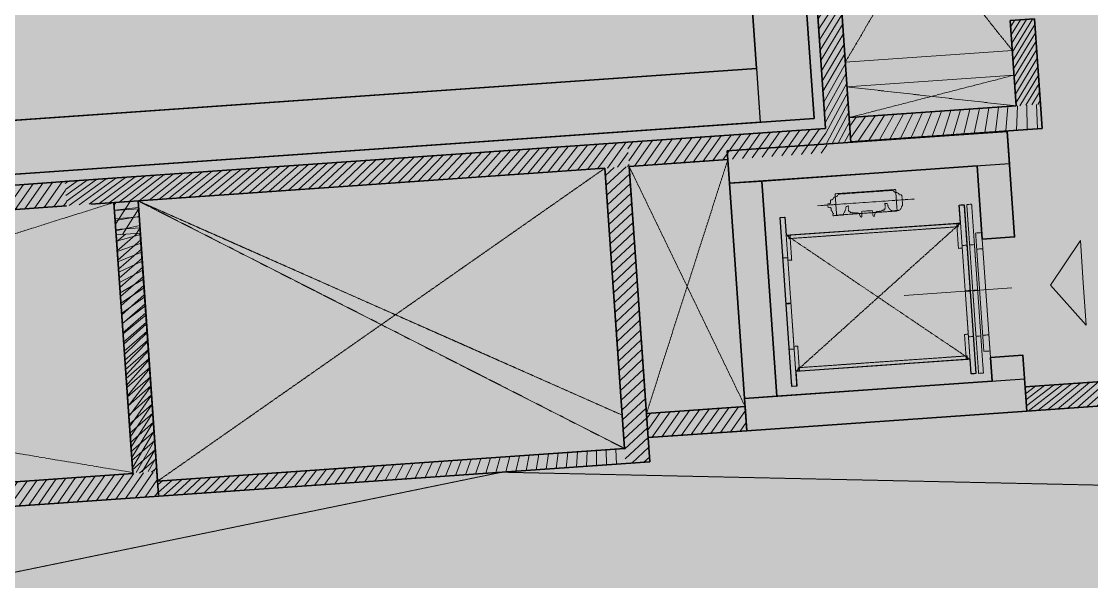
# Model space of a CAD drawing. Header units: millimetres. Extents: x 833941507 to 1669051331, y 817666127 to 1636299673.
# Drawn here: x 834528722 to 834538638, y 817967777 to 817972971 of the extents above; entities that cross this region are included whole.
import ezdxf

# ---------------------------------------------------------------- set-up
doc = ezdxf.new("R2010")
doc.units = ezdxf.units.MM
doc.header["$LTSCALE"] = 3
for name, pattern in [('3A35X-MADL-P-LT-B01-0$0$ACAD_ISO02W033', [5, 4, -1]), ('ACAD_ISO04W033', [10, 8, -1, 0, -1]), ('B0606', [0.7813, 0.39065, -0.39065]), ('B0701', [2.34375, 1.5625, -0.78125])]:
    doc.linetypes.add(name, pattern=pattern)
for name, color, linetype, lineweight in [('Hatch (LTC&CB)', 252, 'Continuous', 35), ('UAJ-05SYMB-a', 1, 'Continuous', 9), ('UAJ-22INWA', 6, 'Continuous', 35), ('UAJ-22INWA-a', 1, 'Continuous', 13), ('UAJ-22INWA-h', 251, 'Continuous', 9), ('UAJ-23FLOR-a', 1, 'Continuous', 13), ('UAJ-23FLOR-h', 251, 'Continuous', 9), ('UAJ-24STAI', 8, 'Continuous', 35), ('UAJ-24STAI-a', 9, '3A35X-MADL-P-LT-B01-0$0$ACAD_ISO02W033', 13), ('UAJ-24STAI-h', 251, 'Continuous', 9), ('UAJ-24STAI-x', 9, 'ACAD_ISO04W033', 5), ('UAJ-24STAI-z', 8, 'B0606', 9), ('UAJ-25CEIL-y', 8, 'B0701', 9)]:
    doc.layers.add(name, color=color, linetype=linetype, lineweight=lineweight)
doc.layers.add('UAJ-22INWA-$', color=32, linetype='Continuous', plot=False)
doc.layers.add('UAJ-24STAI-$', color=32, linetype='Continuous', plot=False)

# ---------------------------------------------------------------- blocks, each defined once
blk = doc.blocks.new('*U401')
at = {"layer": 'UAJ-05SYMB-a'}
h = blk.add_hatch(color=256, dxfattribs=at)
h.dxf.hatch_style = 1
edge = h.paths.add_edge_path()
edge.add_line((-305.5975860357285, 2.102823338381871e-07), (-305.5975861725365, 393.9645112471552))
edge.add_line((-305.5975861725365, 393.9645112471552), (0, 0))
edge.add_line((0, 0), (-305.5975863757576, -393.9645107073812))
edge.add_line((-305.5975863757576, -393.9645107073812), (-305.5975860357285, 6.871194955238025e-07))
blk.add_lwpolyline([(-305.5975860357285, 2.102823338381871e-07), (-305.5975861725365, 393.9645112471552), (0, 0), (-305.5975863757576, -393.9645107073812)], close=True, dxfattribs=at)
blk = doc.blocks.new('24_UNS-Elevator-plan4')
at = {"layer": 'UAJ-24STAI-h'}
for points in [[(-632.5000122785568, 214.9901844263077), (-600.0000121593475, 214.9901841878891), (-600.0000042915344, 1786.12374150753), (-632.5000041723251, 1786.123741745949)], [(-400.0000039339066, 1775.12374162674), (-632.5000040531158, 1775.123741745949), (-632.5000040531158, 1810.12374150753), (-400.0000039339066, 1810.123741269112)], [(-424.5000042915344, 1855.12374150753), (-2.500004053115845, 1855.123741388321), (-2.500003933906555, 1810.123741388321), (-424.5000039339066, 1810.12374162674)], [(2.499995946884155, 1855.12374150753), (424.4999957084656, 1855.12374150753), (424.4999959468842, 1810.12374162674), (2.499995946884155, 1810.123741745949)], [(632.4999957084656, 1775.12374162674), (399.9999960660934, 1775.12374162674), (399.9999957084656, 1810.123741388321), (632.4999960660934, 1810.123741388321)], [(599.9999959468842, 1786.12374162674), (632.4999960660934, 1786.12374162674), (632.4999877214432, 214.9901841878891), (599.9999879598618, 214.9901843070984)], [(-400.0000123977661, 225.9901841878891), (-632.5000121593475, 225.9901841878891), (-632.5000122785568, 190.9901843070984), (-400.0000120401382, 190.9901843070984)], [(632.4999878406525, 225.9901841878891), (399.9999879598618, 225.9901843070984), (399.9999877214432, 190.9901843070984), (632.4999879598618, 190.9901840686798)], [(-424.5000121593475, 145.9901841878891), (-2.500012278556824, 145.9901843070984), (-2.500012040138245, 190.9901843070984), (-424.5000121593475, 190.9901843070984)], [(-424.5000122785568, 75.9901841878891), (-2.500012397766113, 75.9901841878891), (-2.500012159347534, 120.9901843070984), (-424.5000125169754, 120.9901841878891)], [(2.499987959861755, 145.9901843070984), (424.4999876022339, 145.9901843070984), (424.4999878406525, 190.9901843070984), (2.499987602233887, 190.9901841878891)], [(2.499987721443176, 75.9901841878891), (424.4999876022339, 75.99018430709839), (424.4999879598618, 120.9901840686798), (2.499987602233887, 120.9901844263077)], [(-569.4500907659531, 0.9901823997497559), (-419.4500904083252, 0.990182638168335), (-419.4500904083252, 57.99018251895905), (-569.4500904083252, 57.99018251895905)], [(380.5499097108841, 0.9901881217956543), (530.5499098300934, 0.9901883602142334), (530.5499099493027, 57.99018800258636), (380.5499097108841, 57.99018812179565)]]:
    blk.add_hatch(color=256, dxfattribs=at).paths.add_polyline_path(points)
at = {"layer": 'UAJ-05SYMB-a'}
blk.add_line((3.576278686523438e-07, 757.5000001192093), (0, -242.5), dxfattribs=at)
at = {"layer": 'UAJ-24STAI-$'}
blk.add_lwpolyline([(-769.1128315925598, 145.9901841878891), (-769.1128318309784, 190.9901841878891), (-632.5000122785568, 190.9901843070984), (-632.5000040531158, 1810.12374150753), (-769.1128236055374, 1810.123741745949), (-769.1128236055374, 1855.12374150753), (799.9999960660934, 1855.123741388321), (799.9999957084656, 1810.12374162674), (632.4999960660934, 1810.123741388321), (632.4999879598618, 190.9901840686798), (799.999988079071, 190.9901840686798), (799.9999878406525, 145.9901841878891)], close=True, dxfattribs=at)
at = {"layer": 'UAJ-24STAI-a'}
for points in [[(-769.1128236055374, 1855.12374150753), (799.9999960660934, 1855.123741388321), (799.9999957084656, 1810.12374162674), (-769.1128236055374, 1810.123741745949)], [(-632.5000122785568, 214.9901844263077), (-600.0000121593475, 214.9901841878891), (-600.0000042915344, 1786.12374150753), (-632.5000041723251, 1786.123741745949)], [(-400.0000039339066, 1775.12374162674), (-632.5000040531158, 1775.123741745949), (-632.5000040531158, 1810.12374150753), (-400.0000039339066, 1810.123741269112)], [(-424.5000042915344, 1855.12374150753), (-2.500004053115845, 1855.123741388321), (-2.500003933906555, 1810.123741388321), (-424.5000039339066, 1810.12374162674)], [(2.499995946884155, 1855.12374150753), (424.4999957084656, 1855.12374150753), (424.4999959468842, 1810.12374162674), (2.499995946884155, 1810.123741745949)], [(632.4999957084656, 1775.12374162674), (399.9999960660934, 1775.12374162674), (399.9999957084656, 1810.123741388321), (632.4999960660934, 1810.123741388321)], [(599.9999959468842, 1786.12374162674), (632.4999960660934, 1786.12374162674), (632.4999877214432, 214.9901841878891), (599.9999879598618, 214.9901843070984)], [(785.4999998807907, 769.0000001192093), (984.5000001192093, 769.0000003576279), (984.5000003576279, 1331.000000119209), (785.5, 1331.000000119209)], [(-400.0000123977661, 225.9901841878891), (-632.5000121593475, 225.9901841878891), (-632.5000122785568, 190.9901843070984), (-400.0000120401382, 190.9901843070984)], [(632.4999878406525, 225.9901841878891), (399.9999879598618, 225.9901843070984), (399.9999877214432, 190.9901843070984), (632.4999879598618, 190.9901840686798)], [(-769.1128315925598, 145.9901841878891), (799.9999878406525, 145.9901841878891), (799.999988079071, 190.9901840686798), (-769.1128318309784, 190.9901841878891)], [(-769.1128318309784, 75.99018442630768), (799.9999876022339, 75.9901841878891), (799.9999879598618, 120.9901843070984), (-769.1128315925598, 120.9901843070984)], [(-424.5000121593475, 145.9901841878891), (-2.500012278556824, 145.9901843070984), (-2.500012040138245, 190.9901843070984), (-424.5000121593475, 190.9901843070984)], [(-424.5000122785568, 75.9901841878891), (-2.500012397766113, 75.9901841878891), (-2.500012159347534, 120.9901843070984), (-424.5000125169754, 120.9901841878891)], [(2.499987959861755, 145.9901843070984), (424.4999876022339, 145.9901843070984), (424.4999878406525, 190.9901843070984), (2.499987602233887, 190.9901841878891)], [(2.499987721443176, 75.9901841878891), (424.4999876022339, 75.99018430709839), (424.4999879598618, 120.9901840686798), (2.499987602233887, 120.9901844263077)], [(-569.4500907659531, 0.9901823997497559), (-419.4500904083252, 0.990182638168335), (-419.4500904083252, 57.99018251895905), (-569.4500904083252, 57.99018251895905)], [(380.5499097108841, 0.9901881217956543), (530.5499098300934, 0.9901883602142334), (530.5499099493027, 57.99018800258636), (380.5499097108841, 57.99018812179565)]]:
    blk.add_lwpolyline(points, close=True, dxfattribs=at)
at = {"layer": 'UAJ-24STAI-a', "elevation": 6.593419829670211e-06}
blk.add_lwpolyline([(-419.4500904083252, 57.99018251895905), (380.5499097108841, 57.99018812179565)], dxfattribs=at)
at = {"layer": 'UAJ-24STAI-x'}
for p, q in [((-632.5000122785568, 190.9901843070984, 6.593419992492761e-06), (632.4999959468842, 1807.62374150753)), ((632.4999879598618, 190.9901840686798, 6.593419992492761e-06), (-632.5000039339066, 1807.62374150753)), ((884.9999998807907, 1500.000000119209), (885.0000003576279, 600.0000003576279))]:
    blk.add_line(p, q, dxfattribs=at)
at = {"layer": 'UAJ-24STAI-z', "flags": 128}
blk.add_lwpolyline([(893.5200004577637, 1404.90190243721, -0.4142135623730951), (896.5199999809265, 1401.901902675629), (896.5200003385544, 1378.40166580677), (923.2571189403534, 1378.406195878983, -0.3749482301613199), (931.6300899982452, 1368.810408592224), (931.6300896406174, 1357.812220096588, -0.1542433398010356), (955.5299654006958, 1337.11624789238), (957.3962599039078, 1336.602724671364), (957.3962595462799, 1314.862724542618, -0.3375838299631195), (979.0699996948242, 1286.419805169106), (979.0699999332428, 806.7801947593689, -0.3375838299638596), (957.3962597846985, 778.3372758626938), (957.3962594270706, 756.5972754955292), (955.5299650430679, 756.083752155304, -0.1542433397985223), (931.630089879036, 735.3877803087234), (931.6300899982452, 724.3895937204361, -0.3749482391837352), (923.2571188211441, 714.7938064336777), (835.5782984495163, 714.8086587190628, -0.3720403335817687), (827.3097232580185, 724.3961789608002, -0.1195561982533117), (806.6804563999176, 730.816419839859, -0.09549265487869965), (792.5888781547546, 746.2093020677567, -0.104117110580273), (790.0566334724426, 757.3565107584), (790.0566334724426, 809.6182579994202, -0.1041171105815051), (792.5888781547546, 820.7654662132263, -0.1275217225976182), (812.5277339220047, 839.9545501470566, -0.09632830015005754), (857.7719030380249, 853.5891010761261), (864.7428206205368, 876.6400001049042), (811.5000003576279, 876.6400001049042), (811.5000003576279, 889.0396862030029), (804.5000002384186, 889.0396863222122, -0.4142135623944502), (801.5000003576279, 892.0396863222122), (801.5000002384186, 906.7418832778931, -0.3599880325571149), (794.9999998807907, 914.6000002622604), (795.0000003576279, 923.5999999046326), (792.4532241821289, 957.8602386713028, 0.276227468585362), (782.4097002744675, 972.1324193477631), (754.4649358987808, 982.5075161457062), (751.5, 982.6000000238419), (751.5, 994.6000001430511), (805.0000003576279, 996.1362646818161), (805, 1097.063735365868), (751.5000003576279, 1098.60000038147), (751.5000001192093, 1110.600000143051), (754.4649357795715, 1110.692484021187), (782.409700512886, 1121.067581057549, 0.2762274686707552), (792.4532240629196, 1135.339761972427), (795.0000002384186, 1169.60000026226), (795.0000004768372, 1178.60000038147, -0.3599880325571657), (801.5, 1186.458116769791), (801.5, 1201.160313725471, -0.414213562361685), (804.5, 1204.160313725471), (811.5000003576279, 1204.160313844681), (811.5, 1216.55999994278), (864.7428203821182, 1216.55999994278), (857.7719032764435, 1239.610899329185, -0.0963283001732323), (812.5277336835861, 1253.245450019836, -0.0872603553446247), (797.7574945688248, 1265.352755188942), (783.0699998140335, 1265.352755308151), (783.0699998140335, 1364.852755188942), (800.5700000524521, 1364.852755308151), (800.5699998140335, 1357.106072664261, -0.03666062882274079), (806.6804563999176, 1362.383580565453), (806.7023377418518, 1362.396688342094, -0.1192564046935748), (827.2834248542786, 1368.815281867981), (827.3097231388092, 1368.81699180603, -0.3716533619916533), (835.5782985687256, 1378.391341567039), (860.7800003290176, 1378.395611166954), (860.7799999713898, 1401.901902556419, -0.4142135623617295), (863.7800003290176, 1404.901902556419)], format="xyb", close=True, dxfattribs=at)
blk = doc.blocks.new('*U460')
at = {"layer": 'UAJ-22INWA-h'}
h = blk.add_hatch(dxfattribs=at)
h.set_pattern_fill('ANSI31', color=256, scale=20)
h.set_pattern_definition([(45, (24.99999581148847, 20135.78244284679), (-44.90128060534576, 44.90128060534577), [])])
h.paths.add_polyline_path([(-1.198995136064696e-06, 9557.898691984346), (-9.629589214910084e-07, 11577.88375183383), (224.9999971296924, 11577.88375161031), (224.9999973704934, 9557.898692118457)])
at = {"layer": 'UAJ-22INWA'}
for p, q in [((-1.049983524133324e-06, 9557.898692222765), (-1.111970533379747e-06, 11577.88375088016)), ((224.9999972041983, 11577.8837516021), (224.9999973555922, 9557.89869209744))]:
    blk.add_line(p, q, dxfattribs=at)
blk = doc.blocks.new('*U461')
at = {"layer": 'UAJ-22INWA-h'}
h = blk.add_hatch(dxfattribs=at)
h.set_pattern_fill('ANSI31', color=256, scale=20)
h.set_pattern_definition([(45, (24.99999823414706, -186.9518377905804), (-44.90128060534576, 44.90128060534577), [])])
h.paths.add_polyline_path([(-2.147629629689618e-09, -481.986458454615), (2.628521542646922e-07, 1295.034621635416), (224.9999983555035, 1295.034621411899), (224.9999985673409, -481.9864583205045)])
at = {"layer": 'UAJ-22INWA'}
for p, q in [((1.468639823074489e-07, -481.9864583129568), (1.138405423333212e-07, 1295.034621396998)), ((224.9999984501259, 1070.034623185454), (224.9999985524397, -481.9864582626348))]:
    blk.add_line(p, q, dxfattribs=at)
blk.add_lwpolyline([(3.719921551237348e-06, 1295.034621373461), (225.0000022894101, 1295.034621412203)], dxfattribs=at)
blk = doc.blocks.new('*U465')
at = {"layer": 'UAJ-22INWA-h'}
h = blk.add_hatch(dxfattribs=at)
h.set_pattern_fill('ANSI31', color=256, scale=20)
h.set_pattern_definition([(45, (24.99999544890935, 23177.31436003319), (-44.90128060534576, 44.90128060534577), [])])
h.paths.add_polyline_path([(-1.453441484500217e-06, 11692.34843871807), (-1.071091702442573e-06, 12484.96592228649), (224.9999970215597, 12484.96592206298), (224.999997116047, 11692.34843885218)])
at = {"layer": 'UAJ-22INWA'}
for p, q in [((-1.304429872568846e-06, 11692.34843895649), (-1.220103314366662e-06, 12484.9659219259)), ((224.9999970960654, 12484.96592208797), (224.9999971011459, 11692.34843891005))]:
    blk.add_line(p, q, dxfattribs=at)
blk.add_lwpolyline([(2.385977694530084e-06, 12484.96592202454), (225.0000009554662, 12484.96592206328)], dxfattribs=at)
blk = doc.blocks.new('*U517')
at = {"layer": 'UAJ-22INWA-h'}
h = blk.add_hatch(dxfattribs=at)
h.set_pattern_fill('ANSI31', color=256, scale=20)
h.set_pattern_definition([(45, (24.99999962794371, 3121.034056149322), (-44.90128060534576, 44.90128060534577), [])])
h.paths.add_polyline_path([(-1.416221664385375e-07, 688.0106329629959), (7.98399923951365e-09, 3433.023424157709), (224.9999998887747, 3433.023423934191), (225.0000002160057, 688.0106330971064)])
at = {"layer": 'UAJ-22INWA'}
for p, q in [((-9.552047737315694e-10, 828.0106332014137), (-1.410276126918575e-07, 3433.02342391929)), ((224.9999999632805, 3433.02342395918), (225.0000002011045, 688.0106331549765))]:
    blk.add_line(p, q, dxfattribs=at)
blk = doc.blocks.new('*U518')
at = {"layer": 'UAJ-22INWA-h'}
h = blk.add_hatch(dxfattribs=at)
h.set_pattern_fill('ANSI31', color=256, scale=20)
h.set_pattern_definition([(45, (-60.00000741718569, 62219.87067147558), (-44.90128060534576, 44.90128060534577), [])])
h.paths.add_polyline_path([(-3.569334893427367e-06, 29441.75282238828), (-3.609432667417423e-06, 33778.11785010935), (139.999996271358, 33778.11784983517), (139.999996788293, 29441.75282247173)])
at = {"layer": 'UAJ-22INWA'}
for p, q in [((-3.420323281495996e-06, 29441.7528226267), (-3.771855295852816e-06, 34003.11737059212)), ((139.9999963458638, 33778.11784982696), (139.9999967733918, 29441.7528225296))]:
    blk.add_line(p, q, dxfattribs=at)
blk = doc.blocks.new('*U519')
at = {"layer": 'UAJ-22INWA-h'}
h = blk.add_hatch(dxfattribs=at)
h.set_pattern_fill('ANSI31', color=256, scale=20)
h.set_pattern_definition([(45, (24.99999217516702, 65639.4644587232), (-44.90128060534576, 44.90128060534577), [])])
h.paths.add_polyline_path([(-3.976982185349698e-06, 32861.34655889511), (-3.609432667417423e-06, 33778.11790079948), (224.999996271358, 33778.11790057596), (224.9999963806457, 32861.34655902922)])
at = {"layer": 'UAJ-22INWA'}
for p, q in [((-3.827970573418326e-06, 32861.34655913353), (-3.758444279348793e-06, 33778.11790056106)), ((224.9999963458638, 33778.11790056775), (224.9999963657445, 32861.34655908708))]:
    blk.add_line(p, q, dxfattribs=at)
blk.add_lwpolyline([(-1.523632704447664e-07, 33778.11790053752), (225.0000002052646, 33778.11790057627)], dxfattribs=at)
blk = doc.blocks.new('*U509')
at = {"layer": 'UAJ-22INWA-h'}
h = blk.add_hatch(dxfattribs=at)
h.set_pattern_fill('ANSI31', color=256, scale=20)
h.set_pattern_definition([(45, (25.00000015364074, -16288.83225539634), (-44.90128060534576, 44.90128060534577), [])])
h.paths.add_polyline_path([(1.489991547032332e-06, -12998.95695838986), (6.90206661602133e-07, -2289.875296035092), (224.999998782858, -2289.87529625861), (225.0000000594801, -12998.95695825575)])
at = {"layer": 'UAJ-22INWA'}
for p, q in [((1.639003158963703e-06, -12998.95695815144), (5.411950496707618e-07, -2289.875296273511)), ((224.9999988774804, -2514.875296276003), (225.0000000445789, -12998.95695819788))]:
    blk.add_line(p, q, dxfattribs=at)
blk = doc.blocks.new('*U510')
at = {"layer": 'UAJ-22INWA-h'}
h = blk.add_hatch(dxfattribs=at)
h.set_pattern_fill('ANSI31', color=256, scale=20)
h.set_pattern_definition([(45, (25.00000019262686, -16615.87149372854), (-44.90128060534576, 44.90128060534577), [])])
h.paths.add_polyline_path([(1.020783912508705e-06, -9062.958439348984), (1.198400411794864e-06, -6552.913053408174), (224.9999992910518, -6552.913053631692), (224.9999995902724, -9062.958439214875)])
at = {"layer": 'UAJ-22INWA'}
for p, q in [((1.169795526353513e-06, -9062.958471212714), (1.049387762674645e-06, -6552.895652505256)), ((224.9999993655576, -6552.913053649086), (224.9999995954878, -9287.958439157004))]:
    blk.add_line(p, q, dxfattribs=at)
blk = doc.blocks.new('*U574')
at = {"layer": 'UAJ-22INWA-h'}
h = blk.add_hatch(dxfattribs=at)
h.set_pattern_fill('ANSI31', color=256, scale=20)
h.set_pattern_definition([(45, (24.99999460618542, 30246.59937133516), (-44.90128060534576, 44.90128060534577), [])])
h.paths.add_polyline_path([(-1.812388887856287e-06, 14703.41955294988), (-1.554868219955097e-06, 16543.17981935666), (224.9999965377831, 16543.17981913314), (224.9999967570996, 14703.41955308399)])
at = {"layer": 'UAJ-22INWA'}
for p, q in [((224.999996612289, 16543.17981912494), (224.999996749798, 14618.42080634208)), ((-1.663377275913643e-06, 14703.41955299918), (-1.648864094910777e-06, 15620.16891625783))]:
    blk.add_line(p, q, dxfattribs=at)
blk = doc.blocks.new('*U578')
at = {"layer": 'UAJ-22INWA-h'}
h = blk.add_hatch(dxfattribs=at)
h.set_pattern_fill('ANSI31', color=256, scale=20)
h.set_pattern_definition([(45, (24.99999420263345, 33631.83914245655), (-44.90128060534576, 44.90128060534577), [])])
h.paths.add_polyline_path([(-1.812388887856287e-06, 14703.41955294988), (-1.958420199343891e-06, 19928.41959047805), (224.9999961342312, 19928.41959025453), (224.9999967570996, 14703.41955308399)])
at = {"layer": 'UAJ-22INWA'}
for p, q in [((224.999996208737, 19928.41959024633), (224.999996742197, 14703.43596378625)), ((-1.676787853322132e-06, 14928.41170691977), (-2.094020766314635e-06, 19703.41959209583))]:
    blk.add_line(p, q, dxfattribs=at)
blk = doc.blocks.new('*U579')
at = {"layer": 'UAJ-22INWA-h'}
h = blk.add_hatch(dxfattribs=at)
h.set_pattern_fill('ANSI31', color=256, scale=20)
h.set_pattern_definition([(45, (24.99999363812222, 38367.3031196264), (-44.90128060534576, 44.90128060534577), [])])
h.paths.add_polyline_path([(-1.802256235805544e-06, 14618.42080545288), (-2.533064076715164e-06, 24748.8823151449), (224.9999955595873, 24748.88231492139), (224.9999967672323, 14618.42080558699)])
at = {"layer": 'UAJ-22INWA'}
for p, q in [((-1.644899546021016e-06, 14478.41363197869), (-2.682075688646534e-06, 24748.88231490648)), ((224.9999956340931, 24748.88231491318), (224.9999967522596, 14619.22074783872))]:
    blk.add_line(p, q, dxfattribs=at)
blk = doc.blocks.new('*U580')
at = {"layer": 'UAJ-22INWA-h'}
h = blk.add_hatch(dxfattribs=at)
h.set_pattern_fill('ANSI31', color=256, scale=20)
h.set_pattern_definition([(45, (24.99999709090227, 9403.279941503493), (-44.90128060534576, 44.90128060534577), [])])
h.paths.add_polyline_path([(-4.948513776525942e-07, 3651.112056006687), (-3.876888854392746e-07, 6752.167886468189), (224.9999977049625, 6752.167886244672), (224.9999980746371, 3651.112056140797)])
at = {"layer": 'UAJ-22INWA'}
for p, q in [((-3.54484950045397e-07, 3796.154181046166), (-5.36700498630222e-07, 6752.167907361952)), ((224.9999977885034, 6651.112101893487), (224.999998059736, 3651.112056198668))]:
    blk.add_line(p, q, dxfattribs=at)
blk = doc.blocks.new('*U541')
at = {"layer": 'UAJ-22INWA-h'}
h = blk.add_hatch(dxfattribs=at)
h.set_pattern_fill('CAS_ISOLATIE', color=256, scale=150, angle=-6.587132300810557e-09)
h.set_pattern_definition([(59.99999999341286, (0, 0), (-129.9038105590433, 75.00000001493468), []), (119.9999999934128, (0, 0), (-129.9038105762883, -74.9999999850653), [])])
h.paths.add_polyline_path([(0, 0), (300.0113591701545, -3.449144969636109e-08), (300.011359245506, 224.6552624021213), (7.535144417312855e-08, 224.6552624366128)])
at = {"layer": 'UAJ-22INWA-a'}
blk.add_lwpolyline([(0, 0), (300.0113591701545, -3.449144969636109e-08), (300.011359245506, 224.6552624021213), (7.535144417312855e-08, 224.6552624366128)], close=True, dxfattribs=at)
blk = doc.blocks.new('*U705')
at = {"layer": 'UAJ-22INWA-h'}
h = blk.add_hatch(dxfattribs=at)
h.set_pattern_fill('ANSI31', color=256, scale=20)
h.set_pattern_definition([(45, (25.0000002295682, -16925.75799831872), (-44.90128060534576, 44.90128060534577), [])])
h.paths.add_polyline_path([(1.021972138914862e-06, -9072.926041737066), (1.23415352959455e-06, -6852.831955610263), (224.9999993268049, -6852.831955833782), (224.9999995914607, -9072.926041602957)])
at = {"layer": 'UAJ-22INWA'}
for p, q in [((1.17098375275967e-06, -9072.926073600796), (1.085140880474332e-06, -6852.814554707345)), ((224.9999994013107, -6852.831955851175), (224.9999995841591, -9157.925964807617))]:
    blk.add_line(p, q, dxfattribs=at)
blk = doc.blocks.new('GBP-LTC-LB01')
at = {"layer": 'UAJ-23FLOR-h'}
h = blk.add_hatch(dxfattribs=at)
h.set_pattern_fill('EARTH,_O', color=256, scale=180, angle=45.00000010501341)
h.set_pattern_definition([(48.99890852053534, (834576001.761157, 818046085.3420337), (-112.7268618952272, 1612.510668059984), [1143, -1143]), (48.99890852053534, (834575678.2791204, 818046366.5514973), (-112.7268618952272, 1612.510668059984), [1143, -1143]), (48.99890852053534, (834575354.7970834, 818046647.760961), (-112.7268618952272, 1612.510668059984), [1143, -1143]), (138.9989085205353, (834575340.7062259, 818046849.3247945), (-1612.510668059984, -112.7268618952272), [1143, -1143]), (138.9989085205353, (834575621.9156895, 818047172.8068315), (-1612.510668059984, -112.7268618952272), [1143, -1143]), (138.9989085205353, (834575903.1251531, 818047496.2888683), (-1612.510668059984, -112.7268618952272), [1143, -1143])])
h.paths.add_polyline_path([(834572173.0526648, 818200349.1682475), (834310583.7401848, 818182062.0839702), (834331502.2393942, 817882831.6918911), (834364939.6873164, 817885169.2259957), (834473095.7001734, 818011283.5998719), (834480533.7001572, 818020120.3998857), (834485095.050147, 818025709.5498941), (834491375.7001324, 818033618.9999057), (834497063.4001188, 818041012.999916), (834493145.8001142, 818043678.6999089), (834512788.5000582, 818074029.2499447), (834518712.4500408, 818083675.2499557), (834526231.3000174, 818096325.0999695), (834534646.0499907, 818111073.0499848), (834545955.9999523, 818131981.3000056), (834557204.5999117, 818154198.8000262), (834564039.9998856, 818168496.8000388), (834570941.1648417, 818183576.4266495), (834578367.7999997, 818200696.3)])
h.paths.add_polyline_path([(834382131.3063979, 817956469.9755309), (834418268.7298656, 817958996.0684958), (834422062.4129677, 817963855.9029621), (834428403.0430198, 817964299.3786768), (834467239.2037573, 818010695.5815835), (834466445.2064853, 818021738.794587), (834476097.7213831, 818035709.0329579), (834485267.1005058, 818048983.1978921), (834487014.8928652, 818051460.4309663), (834497268.3342452, 818067303.4232484), (834492893.3757939, 818129890.0851053), (834448056.5937514, 818126755.6608665), (834416896.5816393, 818105052.1136897), (834382061.3702741, 818080788.9948437), (834386167.4497714, 818022059.1642565), (834377588.3843737, 818021459.4669156)], flags=16)
edge = h.paths.add_edge_path(flags=16)
edge.add_line((834540292.2872467, 818142076.0699883), (834533466.3205868, 818141614.1342163))
edge.add_line((834533466.3205867, 818141614.1342163), (834523258.01233, 818143862.7104174))
edge.add_line((834523258.01233, 818143862.7104174), (834525896.867722, 818155838.9349334))
edge.add_arc((834558382.4304729, 818267025.4493066), 115835.0239163238, 237.2183980957774, 253.7131265722631, ccw=False)
edge.add_line((834495664.9154892, 818169638.2526121), (834498267.5884769, 818132356.9750829))
edge.add_line((834498267.5884771, 818132356.9750829), (834496346.4194225, 818130135.0090942))
edge.add_line((834496346.4194226, 818130135.0090942), (834492879.879452, 818129892.6713651))
edge.add_line((834492879.8794518, 818129892.6713651), (834494229.5832878, 818110587.6218635))
edge.add_line((834494229.5832882, 818110587.6218635), (834496326.133695, 818110708.3844534))
edge.add_line((834496326.1336946, 818110708.3844534), (834498420.2073777, 818080753.5549031))
edge.add_line((834498420.2073779, 818080753.5549031), (834498046.1188868, 818080727.4032354))
edge.add_line((834498046.118887, 818080727.4032354), (834498254.5151165, 818077746.3837949))
edge.add_line((834498254.5151162, 818077746.3837949), (834503061.0860548, 818078082.4001414))
edge.add_line((834503061.0860548, 818078082.4001414), (834504979.5219883, 818081212.101532))
edge.add_line((834504979.5219884, 818081212.101532), (834509429.0185915, 818088470.9260026))
edge.add_line((834509429.0185914, 818088470.9260026), (834515217.1570119, 818097913.5886871))
edge.add_line((834515217.157012, 818097913.5886871), (834526067.4346461, 818116415.5426326))
edge.add_line((834526067.4346461, 818116415.5426326), (834532489.1994565, 818127888.6839589))
edge.add_line((834532489.1994562, 818127888.6839589), (834534830.89787, 818132146.3035389))
edge.add_line((834534830.8978701, 818132146.3035389), (834540292.2872465, 818142076.0699883))
h = blk.add_hatch(dxfattribs=at)
h.set_pattern_fill('EARTH,_O', color=256, scale=180, angle=45.00000010501341)
h.set_pattern_definition([(45.00000010501341, (-1082349.699177861, 54794.90315568447), (-2.96267069188616e-06, 1616.446101792448), [1143, -1143]), (45.00000010501341, (-1082652.782822503, 55097.98679921505), (-2.96267069188616e-06, 1616.446101792448), [1143, -1143]), (45.00000010501341, (-1082955.866467144, 55401.07044274564), (-2.96267069188616e-06, 1616.446101792448), [1143, -1143]), (135.0000001050134, (-1082955.866467515, 55603.12620546969), (-1616.446101792448, -2.96267069188616e-06), [1143, -1143]), (135.0000001050134, (-1082652.782823984, 55906.20985011128), (-1616.446101792448, -2.96267069188616e-06), [1143, -1143]), (135.0000001050134, (-1082349.699180454, 56209.29349475286), (-1616.446101792448, -2.96267069188616e-06), [1143, -1143])])
h.paths.add_polyline_path([(834669469.2548146, 818015499.1701102), (834651080.8176275, 818014213.7929552), (834651091.333055, 818014066.030459), (834669479.7621983, 818015351.5226754)], flags=16)
edge = h.paths.add_edge_path()
edge.add_arc((834611763.613195, 818123015.0723449), 22001.28373588376, 94.00071865262937, 118.6886834190998)
edge.add_line((834601201.8916234, 818142315.5004095), (834593918.3367147, 818141228.3801512))
edge.add_arc((834611768.400262, 818123014.0298539), 25502.69251264854, 93.99715914630349, 134.4212748451599, ccw=False)
edge.add_line((834609990.6837641, 818148454.6872638), (834618164.3568528, 818149025.8389109))
edge.add_line((834618164.3568528, 818149025.8389109), (834618408.292444, 818145534.9100552))
edge.add_line((834618408.292444, 818145534.9100552), (834616365.4114578, 818145392.1596863))
edge.add_line((834616365.4114578, 818145392.1596863), (834616609.385029, 818141900.6873076))
edge.add_line((834616609.385029, 818141900.6873076), (834611621.5474902, 818141552.1522465))
edge.add_line((834611621.5474902, 818141552.1522465), (834611377.6128702, 818145043.0672039))
edge.add_line((834611377.6128702, 818145043.0672039), (834610228.6059371, 818144962.7428077))
h.paths.add_polyline_path([(834673232.9366938, 818197365.8783082), (834607546.4897544, 818192773.8917836), (834599172.4998745, 818174435.3001034), (834588349.0999149, 818152374.5000834), (834578621.5499489, 818133890.6500655), (834568418.2999822, 818115665.3000468), (834556456.700019, 818095618.300025), (834546606.4000474, 818080041.600007), (834532219.3000866, 818058623.7499806), (834523692.1501086, 818046595.7499651), (834515683.5001286, 818035708.4999502), (834508244.2001468, 818025929.8999366), (834500656.3001646, 818016266.0999228), (834489786.8001888, 818002934.0999027), (834483448.3002025, 817995421.2998908), (834478637.6002128, 817989841.6998823), (834458453.7502539, 817967379.2998452), (834441506.4997879, 817949096.357832), (834383075.7479855, 817886437.0757562), (834482026.687943, 817893354.5055006), (834551919.0356153, 817920008.6018127), (834634905.1297382, 817930637.1330649), (834634022.9972101, 817939309.3515325), (834633770.0685325, 817941795.8857912), (834633577.6912351, 817943687.0236263), (834508697.0405153, 817930983.6118022), (834507053.464672, 817930191.4384525), (834506409.4608335, 817939426.9553951), (834507656.9383341, 817945566.7269546), (834503417.0808368, 818006767.0327235), (834503064.3680854, 818011762.6720035), (834514052.9096247, 818025791.9353799), (834520784.6504849, 818034889.3491884), (834526318.8615147, 818042436.9444461), (834532381.6860782, 818050705.6283545), (834536345.7196504, 818056472.6778568), (834542258.4127678, 818065225.6191521), (834550405.86193, 818077286.9078631), (834561578.9964366, 818095001.9633045), (834574522.6610527, 818117080.0346472), (834587768.8781933, 818140310.2095475), (834609774.1305691, 818143594.9757913), (834610001.9653326, 818140335.8947712), (834634252.5395212, 818142031.4686226), (834636806.8958616, 818105492.469254), (834642791.4816118, 818105913.7478601), (834646278.5594581, 818056032.5832597), (834640293.170484, 818055614.1586573), (834643382.3380679, 818011424.9081372), (834641138.4146172, 818011267.9554363), (834645775.7848747, 817944927.8676329), (834639048.3570181, 817944243.5239328), (834640362.1165634, 817931328.1108725), (834651070.3910474, 817932706.91456), (834650587.6677916, 817936476.1291044), (834685105.7378002, 817940896.8578628), (834685588.4610578, 817937127.6433052), (834691373.7890701, 817937868.5701854)])
at = {"layer": 'UAJ-22INWA-a'}
for p, q in [((834537903.6779695, 817972700.9147614), (834536355.4355488, 817972592.6796206)), ((834537919.6488781, 817972472.4599547), (834536371.4064574, 817972364.2248139))]:
    blk.add_line(p, q, dxfattribs=at)
at = {"layer": 'UAJ-23FLOR-a', "lineweight": 20, "ltscale": 3, "elevation": 1.839277509525527e-10}
blk.add_lwpolyline([(834529812.3555162, 817971157.4180806), (834529588.1831568, 817971141.747561), (834529577.7230992, 817971291.3824065), (834529801.8954583, 817971307.0529263)], close=True, dxfattribs=at)
at = {"layer": 'UAJ-24STAI-x'}
for p, q in [((834536391.350233, 817972078.9404002), (834537919.6488781, 817972472.4599546)), ((834537939.592653, 817972187.1755415), (834536371.4064574, 817972364.2248138)), ((834519295.7075845, 817968046.8870828, 1.723244864400592e-07), (834529578.5209684, 817971291.926554, -1.299032418300428e-07)), ((834519119.9683208, 817970560.7647108), (834529753.5682087, 817968787.9749136, -1.299032418300428e-07))]:
    blk.add_line(p, q, dxfattribs=at)
for points in [[(834537746.3342247, 817974950.3789462), (834536355.4355488, 817972592.6796206)], [(834536198.1786962, 817974842.1498791), (834537903.6779695, 817972700.9147615)], [(834535267.775362, 817971689.63197), (834534513.286562, 817969336.2434305)]]:
    blk.add_lwpolyline(points, dxfattribs=at)
at = {"layer": 'UAJ-24STAI-x', "elevation": -1.723244864400592e-07}
blk.add_lwpolyline([(834534353.2362003, 817971625.6978647), (834535427.8055983, 817969400.1759878)], dxfattribs=at)
at = {"layer": 'UAJ-25CEIL-y'}
for p, q in [((834529984.6437149, 817968708.9297588, 1.723244864400592e-07), (834534128.6420527, 817971609.9969896)), ((834529802.9743791, 817971307.6002886, -1.299032418300428e-07), (834534310.450741, 817969011.3399816, -1.723244864400592e-07)), ((834529802.9743792, 817971307.6002887, -1.299032418291754e-07), (834534288.834434, 817969320.5531688, -2.013993695496041e-07)), ((834533172.8767047, 817968791.4723214, 1.723244862361639e-07), (834556795.5586915, 817968279.912435))]:
    blk.add_line(p, q, dxfattribs=at)
blk.add_lwpolyline([(834517228.1735802, 817965513.8686875), (834533172.8767061, 817968791.4723214)], dxfattribs=at)
at = {"rotation": 273.9989085215651}
blk.add_blockref('*U541', (834529578.866509, 817971291.9301891), dxfattribs=at)
at = {"layer": 'UAJ-05SYMB-a', "rotation": 183.9989085158888}
blk.add_blockref('*U401', (834538256.2364935, 817970525.1627382, -2.907508969931806e-08), dxfattribs=at)
at = {"layer": 'UAJ-22INWA'}
for name, p, rotation in [('*U580', (834536437.5630168, 817968191.5399567, -2.907507573670415e-08), 3.998949845255298), ('*U465', (834538754.9960904, 817960523.2909505, -2.907499087323462e-08), 3.998949845255298), ('*U517', (834534368.194108, 817968185.3452405, -1.723244864400592e-07), 3.99890852608986), ('*U510', (834529121.5338783, 817977828.8680584, -1.299032418300428e-07), 3.998949920846714), ('*U705', (834529121.5338784, 817977828.8680586), 3.998949920846713)]:
    blk.add_blockref(name, p, dxfattribs=dict(at, rotation=rotation))
at = {"layer": 'UAJ-22INWA', "xscale": -1}
for name, p, rotation in [('*U461', (834536887.8543053, 817971888.1010661), 273.9989498780325), ('*U574', (834519685.6145766, 817970600.308132), 273.9989498780325), ('*U578', (834514473.3354903, 817970235.9298509, -1.723244864373918e-07), 273.9989498780325), ('*U579', (834504452.3467629, 817969535.3748418), 273.9989498780325), ('*U460', (834528502.5206156, 817968690.491305), 273.9989498441466), ('*U519', (834501747.6351423, 817966820.1324569), 273.9989498780325), ('*U518', (834500624.3352326, 817966516.0560552), 273.9989498780325), ('*U518', (834500624.3352327, 817966516.0560551, 1.723244864400592e-07), 273.9989498780325), ('*U509', (834532278.7072072, 817968728.9631772, 1.723244864400592e-07), 273.9989699991577)]:
    blk.add_blockref(name, p, dxfattribs=dict(at, rotation=rotation))
at = {"layer": 'UAJ-24STAI', "rotation": 93.99890852585503}
blk.add_blockref('24_UNS-Elevator-plan4', (834537657.6971992, 817970483.321712, -2.907499086456938e-08), dxfattribs=at)
blk = doc.blocks.new('*U1108')
at = {"layer": 'UAJ-22INWA'}
for p, q in [((499.9999992270558, 9733.924274384635), (500.0000011344242, -7266.241907644559)), ((8.960056163632914e-07, -6766.241907458995), (-8.325488636202749e-07, 9233.92427395175))]:
    blk.add_line(p, q, dxfattribs=at)
at = {"layer": 'UAJ-22INWA-$'}
blk.add_lwpolyline([(7.469940044302348e-07, -6766.241907669138), (-6.835372516889038e-07, 9233.924274190169), (499.9999991972535, 9233.924274130564), (500.0000011046218, -6766.241907371114)], close=True, dxfattribs=at)
blk = doc.blocks.new('*U1111')
at = {"layer": 'UAJ-22INWA'}
for p, q in [((300.0000000944681, 2332.542528403081), (300.0000003150053, -267.4574715268025)), ((1.034087631495595e-07, 32.54252847493171), (8.041314461593189e-09, 2032.542528351682))]:
    blk.add_line(p, q, dxfattribs=at)
blk.add_lwpolyline([(3.596240929937267e-06, 2332.542528308654), (300.0000039538687, 2332.5425283921)], dxfattribs=at)
at = {"layer": 'UAJ-22INWA-$'}
blk.add_lwpolyline([(-2.772145535345771e-08, -267.4574717634869), (1.391715329646104e-07, 2332.5425285901), (300.0000000199621, 2332.542528411286), (300.0000003299064, -267.4574715846729)], close=True, dxfattribs=at)
blk = doc.blocks.new('*U1112')
at = {"layer": 'UAJ-22INWA'}
for p, q in [((1.212764857390538e-07, -267.342764769856), (-9.840078966760711e-09, 2332.542528346734)), ((300.0000001212902, 2032.542528398133), (300.0000002881695, 32.65723528505691))]:
    blk.add_line(p, q, dxfattribs=at)
blk.add_lwpolyline([(3.596240929937267e-06, 2332.542528303707), (300.0000039538687, 2332.542528387153)], dxfattribs=at)
at = {"layer": 'UAJ-22INWA-$'}
blk.add_lwpolyline([(-2.773512619569374e-08, -267.3427649516276), (1.391715329646104e-07, 2332.542528585153), (300.0000000199621, 2332.542528406339), (300.0000003298928, -267.3427647728137)], close=True, dxfattribs=at)
blk = doc.blocks.new('*U1114')
at = {"layer": 'UAJ-22INWA'}
for p, q in [((2.994316901040663e-07, -1761.816857996882), (2.398270169194916e-07, 238.1831414926356)), ((300.0000003441351, 238.1831415440348), (300.0000004931467, -1761.816857970341))]:
    blk.add_line(p, q, dxfattribs=at)
at = {"layer": 'UAJ-22INWA-$'}
blk.add_lwpolyline([(1.504200781710097e-07, -1761.816858207025), (3.888386288508627e-07, 238.1831417310541), (300.0000002696293, 238.1831415522402), (300.0000005080478, -1761.816858028211)], close=True, dxfattribs=at)
blk = doc.blocks.new('GBP-STR-B01-L2')
at = {"layer": 'UAJ-22INWA'}
blk.add_lwpolyline([(834535532.4361063, 817972535.2659078), (834535179.8401166, 817977578.8520005), (834536002.8315527, 817977636.3854138), (834536191.1227231, 817974942.9588909), (834535866.9245666, 817974920.2949495), (834536066.0961245, 817972071.2290318)], dxfattribs=at)
for points, elevation in [([(834537855.8472517, 817971950.7129384), (834537924.2563597, 817970973.103305), (834537624.9867492, 817970952.1820655), (834537577.4991097, 817971630.5218831)], -2.907500491863312e-08), ([(834537716.9754891, 817969635.3912266), (834537701.6979631, 817969854.8601482), (834538000.9675764, 817969875.7813891), (834538037.1665447, 817969357.0430851)], -2.907479961852201e-08)]:
    blk.add_lwpolyline(points, dxfattribs=dict(at, elevation=elevation))
at = {"layer": 'UAJ-23FLOR-a', "elevation": -2.907500491863312e-08}
blk.add_lwpolyline([(834537624.9867492, 817970952.1820655), (834537701.6979663, 817969854.8601482)], dxfattribs=at)
at = {"layer": 'UAJ-22INWA'}
for name, p, rotation in [('*U1108', (834526321.0015322, 817971891.1924642), 273.9989085337835), ('*U1111', (834537609.962408, 817971632.7913396), 93.9989498323514), ('*U1114', (834535705.2343713, 817969733.5180901), 183.9989498412328), ('*U1112', (834537770.4746717, 817969338.3990846), 93.9989498323514)]:
    blk.add_blockref(name, p, dxfattribs=dict(at, rotation=rotation))

msp = doc.modelspace()

# ---------------------------------------------------------------- hatches: boundary and pattern name
at = {"layer": 'Hatch (LTC&CB)'}
h = msp.add_hatch(dxfattribs=at)
h.set_pattern_fill('ANSI38', color=256, scale=100)
h.set_pattern_definition([(318.9998376927443, (834479093.7342951, 818230174.1493032), (208.2994204990571, 239.6197016519238), []), (48.99983769274426, (834479093.7342951, 818230174.1493032), (176.9791393461904, 687.5388238029047), [793.75, -476.25])])
edge = h.paths.add_edge_path()
edge.add_line((834601196.1932279, 818142314.5248821), (834603754.2640262, 818142696.3710381))
edge.add_line((834603754.2640262, 818142696.3710381), (834603901.899728, 818141707.3292294))
edge.add_line((834603901.899728, 818141707.3292294), (834603810.4683098, 818141693.6886882))
edge.add_arc((834611763.2944388, 818123016.3620529), 20299.99935169609, 113.0643579575305, 141.3575808429331)
edge.add_line((834595907.8101043, 818135692.8596053), (834595395.44903, 818135656.8608108))
edge.add_line((834595395.44903, 818135656.8608108), (834583111.7173193, 818114341.0318873))
edge.add_line((834583111.7173193, 818114341.0318873), (834578121.5842528, 818106513.8910732))
edge.add_line((834578121.5842528, 818106513.8910732), (834575731.6542978, 818102809.499759))
edge.add_line((834575731.6542978, 818102809.499759), (834574387.4489166, 818100725.9814435))
edge.add_line((834574387.4489166, 818100725.9814435), (834573113.9765022, 818098752.0992287))
edge.add_line((834573113.9765022, 818098752.0992287), (834573145.2547638, 818098730.6477773))
edge.add_line((834573145.2547638, 818098730.6477773), (834569989.114683, 818093770.2015171))
edge.add_line((834569989.114683, 818093770.2015171), (834566534.9997851, 818088385.676982))
edge.add_line((834566534.9997851, 818088385.676982), (834566514.0877519, 818088398.2967066))
edge.add_line((834566514.0877519, 818088398.2967066), (834558743.6087797, 818076256.6317656))
edge.add_line((834558743.6087797, 818076256.6317656), (834557653.4005865, 818074495.7072132))
edge.add_line((834557653.4005865, 818074495.7072132), (834553498.9169745, 818068288.5571573))
edge.add_line((834553498.9169745, 818068288.5571573), (834548580.861871, 818060932.1282293))
edge.add_line((834548580.861871, 818060932.1282293), (834544328.2635252, 818054726.3367485))
edge.add_line((834544328.2635252, 818054726.3367485), (834544332.1488035, 818054704.6644962))
edge.add_line((834544332.1488035, 818054704.6644962), (834540324.5978602, 818048716.6949816))
edge.add_line((834540324.5978602, 818048716.6949816), (834541041.3244038, 818048232.540333))
edge.add_line((834541041.3244038, 818048232.540333), (834540089.7288045, 818046823.8296406))
edge.add_line((834540089.7288045, 818046823.8296406), (834539737.5511322, 818047061.7285419))
edge.add_line((834539737.5511322, 818047061.7285419), (834533115.7546033, 818038377.7374016))
edge.add_line((834533115.7546033, 818038377.7374016), (834515220.9619001, 818015146.6305978))
edge.add_arc((834538026.0069846, 818000636.2612507), 27029.99999804167, 147.5322628657497, 176.1870880981713)
edge.add_line((834511055.837681, 818002433.7226919), (834511444.9861017, 817996891.2334589))
edge.add_line((834511444.9861017, 817996891.2334589), (834511474.1084727, 817996474.6528435))
edge.add_line((834511474.1084727, 817996474.6528435), (834508641.2167096, 817996276.6106825))
edge.add_line((834508641.2167096, 817996276.6106825), (834508910.6816144, 817992422.053122))
edge.add_line((834508910.6816144, 817992422.053122), (834511353.3752296, 817992955.9577066))
edge.add_line((834511353.3752296, 817992955.9577066), (834513357.6638721, 817964213.0085849))
edge.add_line((834513357.6638721, 817964213.0085849), (834513308.9477361, 817964209.6026397))
edge.add_line((834513308.9477361, 817964209.6026397), (834513879.4049544, 817955918.7523347))
edge.add_line((834513879.4049544, 817955918.7523347), (834514876.6139696, 817955988.4575205))
edge.add_line((834514876.6139696, 817955988.4575205), (834515053.0661077, 817953464.409199))
edge.add_arc((834528221.0653924, 817954382.9922421), 13199.99999874826, 183.9904169536054, 259.8372334186261)
edge.add_line((834525891.9897077, 817941390.0939349), (834525974.5254321, 817940578.7091386))
edge.add_line((834525974.5254321, 817940578.7091386), (834555356.336757, 817943567.4939791))
edge.add_line((834555356.336757, 817943567.4939791), (834594711.6949315, 817947570.8029128))
edge.add_line((834594711.6949315, 817947570.8029128), (834594754.1988673, 817947152.9591447))
edge.add_line((834594754.1988673, 817947152.9591447), (834616096.9028597, 817949323.9834652))
edge.add_line((834616096.9028597, 817949323.9834652), (834631854.2065201, 817950926.8492302))
edge.add_line((834631854.2065201, 817950926.8492302), (834631836.7081357, 817951177.1563083))
edge.add_line((834631836.7081357, 817951177.1563083), (834639760.382062, 817951731.0818821))
edge.add_line((834639760.382062, 817951731.0818821), (834640506.9704407, 817944391.5874598))
edge.add_line((834640506.9704407, 817944391.5874598), (834508703.5709968, 817930984.2761916))
edge.add_line((834508703.5709968, 817930984.2761916), (834508663.5146245, 817930982.1632618))
edge.add_line((834508663.5146245, 817930982.1632618), (834507053.4646711, 817930191.4384522))
edge.add_line((834507053.4646711, 817930191.4384522), (834506409.4608326, 817939426.9553951))
edge.add_line((834506409.4608326, 817939426.9553951), (834507674.9508276, 817945699.3234407))
edge.add_line((834507674.9508276, 817945699.3234407), (834503067.5031257, 818011766.6800821))
edge.add_line((834503067.5031257, 818011766.6800821), (834515005.9420724, 818027008.3036696))
edge.add_line((834515005.9420724, 818027008.3036696), (834526318.8603592, 818042436.9452374))
edge.add_line((834526318.8603592, 818042436.9452374), (834533248.4343333, 818051887.545926))
edge.add_line((834533248.4343333, 818051887.545926), (834545204.9352987, 818069586.3738981))
edge.add_line((834545204.9352987, 818069586.3738981), (834551695.4067936, 818079200.6226892))
edge.add_line((834551695.4067936, 818079200.6226892), (834551700.6621838, 818079300.5666262))
edge.add_line((834551700.6621838, 818079300.5666262), (834554860.111537, 818084257.5104706))
edge.add_line((834554860.111537, 818084257.5104706), (834556162.9385583, 818086301.5433419))
edge.add_line((834556162.9385583, 818086301.5433419), (834561579.1108731, 818095002.152886))
edge.add_line((834561579.1108731, 818095002.152886), (834564610.1881032, 818100023.5882319))
edge.add_line((834564610.1881032, 818100023.5882319), (834566711.8413072, 818103505.2825594))
edge.add_line((834566711.8413072, 818103505.2825594), (834567220.9571147, 818104369.6755948))
edge.add_line((834567220.9571147, 818104369.6755948), (834571219.8492384, 818111331.3275263))
edge.add_line((834571219.8492384, 818111331.3275263), (834579233.5847297, 818125278.3035975))
edge.add_line((834579233.5847297, 818125278.3035975), (834584805.1873057, 818135090.7915635))
edge.add_line((834584805.1873057, 818135090.7915635), (834587768.4359322, 818140310.1481816))
edge.add_line((834587768.4359322, 818140310.1481816), (834593953.3663634, 818141233.3798261))
edge.add_arc((834611682.4142298, 818123278.8372545), 25232.61257183928, 93.84603158733529, 134.6379365759465, ccw=False)
edge.add_line((834609989.9237372, 818148454.6235011), (834618164.07139, 818149025.8201461))
edge.add_line((834618164.07139, 818149025.8201461), (834618408.0113981, 818145534.900405))
edge.add_line((834618408.0113981, 818145534.900405), (834616365.1302586, 818145392.1522276))
edge.add_line((834616365.1302586, 818145392.1522276), (834616609.1098313, 818141900.6663029))
edge.add_line((834616609.1098313, 818141900.6663029), (834611621.272795, 818141552.1240568))
edge.add_line((834611621.272795, 818141552.1240568), (834611377.3331451, 818145043.038663))
edge.add_arc((834611845.1982398, 818122938.1113777), 22109.8780646978, 91.21252121934131, 118.7925777614652)
h = msp.add_hatch(color=256, dxfattribs=at)
h.dxf.hatch_style = 1
edge = h.paths.add_edge_path()
edge.add_line((834513358.8255653, 817964213.0958437), (834514805.289499, 817964314.2087176))
edge.add_line((834514805.289499, 817964314.2087176), (834514905.3200586, 817962883.3180938))
edge.add_line((834514905.3200586, 817962883.3180938), (834522015.978077, 817959924.652822))
edge.add_line((834522015.978077, 817959924.652822), (834527599.8251551, 817958234.8488646))
edge.add_line((834527599.8251551, 817958234.8488646), (834531627.4143353, 817957331.9568794))
edge.add_line((834531627.4143353, 817957331.9568794), (834538597.7298516, 817957185.7983224))
edge.add_line((834538597.7298516, 817957185.7983224), (834550283.8357514, 817958000.7096148))
edge.add_line((834550283.8357514, 817958000.7096148), (834576164.2493855, 817960699.3094033))
edge.add_arc((834571429.6622454, 818001700.8842118), 41274.02878520934, 276.5869590863181, 289.1047787767843)
edge.add_line((834584938.5161443, 817962700.1621864), (834585387.4425285, 817962731.4429674))
edge.add_line((834585387.4425285, 817962731.4429674), (834585119.4098338, 817966565.5387688))
edge.add_line((834585119.4098338, 817966565.5387688), (834584671.7451953, 817966534.2435784))
edge.add_line((834584671.7451953, 817966534.2435784), (834582845.2183245, 817993361.8909639))
edge.add_line((834582845.2183245, 817993361.8909639), (834584586.6638896, 817993483.6330193))
edge.add_line((834584586.6638896, 817993483.6330193), (834584565.213575, 817993788.1730142))
edge.add_line((834584565.213575, 817993788.1730142), (834583546.5970082, 817993716.9697903))
edge.add_line((834583546.5970082, 817993716.9697903), (834579511.6160775, 818051438.2750045))
edge.add_line((834579511.6160775, 818051438.2750045), (834571357.0710046, 818050868.2097193))
edge.add_line((834571357.0710046, 818050868.2097193), (834571728.4182211, 818045556.2424893))
edge.add_line((834571728.4182211, 818045556.2424893), (834551420.9984901, 818044136.5981159))
edge.add_line((834551420.9984901, 818044136.5981159), (834550915.3577757, 818053251.1485702))
edge.add_line((834550915.3577757, 818053251.1485702), (834550067.4300342, 818053191.871879))
edge.add_line((834550067.4300342, 818053191.871879), (834547980.3444077, 818050328.438814))
edge.add_line((834547980.3444077, 818050328.438814), (834547993.7177736, 818050137.13641))
edge.add_line((834547993.7177736, 818050137.13641), (834537098.7629538, 818035335.0755486))
edge.add_line((834537098.7629538, 818035335.0755486), (834533115.7546033, 818038377.7374016))
edge.add_line((834533115.7546033, 818038377.7374016), (834521762.7749052, 818023639.2440152))
edge.add_line((834521762.7749052, 818023639.2440152), (834515226.3537949, 818015153.6303818))
edge.add_arc((834538313.0684212, 818000540.4627358), 27322.90359548846, 147.6674701204294, 176.0266741615715)
edge.add_line((834511055.837681, 818002433.7226919), (834511474.1084727, 817996474.6528435))
edge.add_line((834511474.1084727, 817996474.6528435), (834508641.2167096, 817996276.6106824))
edge.add_line((834508641.2167096, 817996276.6106824), (834508910.6816144, 817992422.053122))
edge.add_line((834508910.6816144, 817992422.053122), (834511349.4456573, 817992955.0988119))
edge.add_line((834511349.4456573, 817992955.0988119), (834511354.850605, 817992876.5974088))
edge.add_line((834511354.850605, 817992876.5974088), (834513358.6562476, 817964213.0840075))
edge.add_line((834513358.6562476, 817964213.0840075), (834513358.8255653, 817964213.0958437))

# ---------------------------------------------------------------- block references
for name in ['GBP-LTC-LB01', 'GBP-STR-B01-L2']:
    msp.add_blockref(name, (0, 0))

doc.saveas('drawing.dxf')
